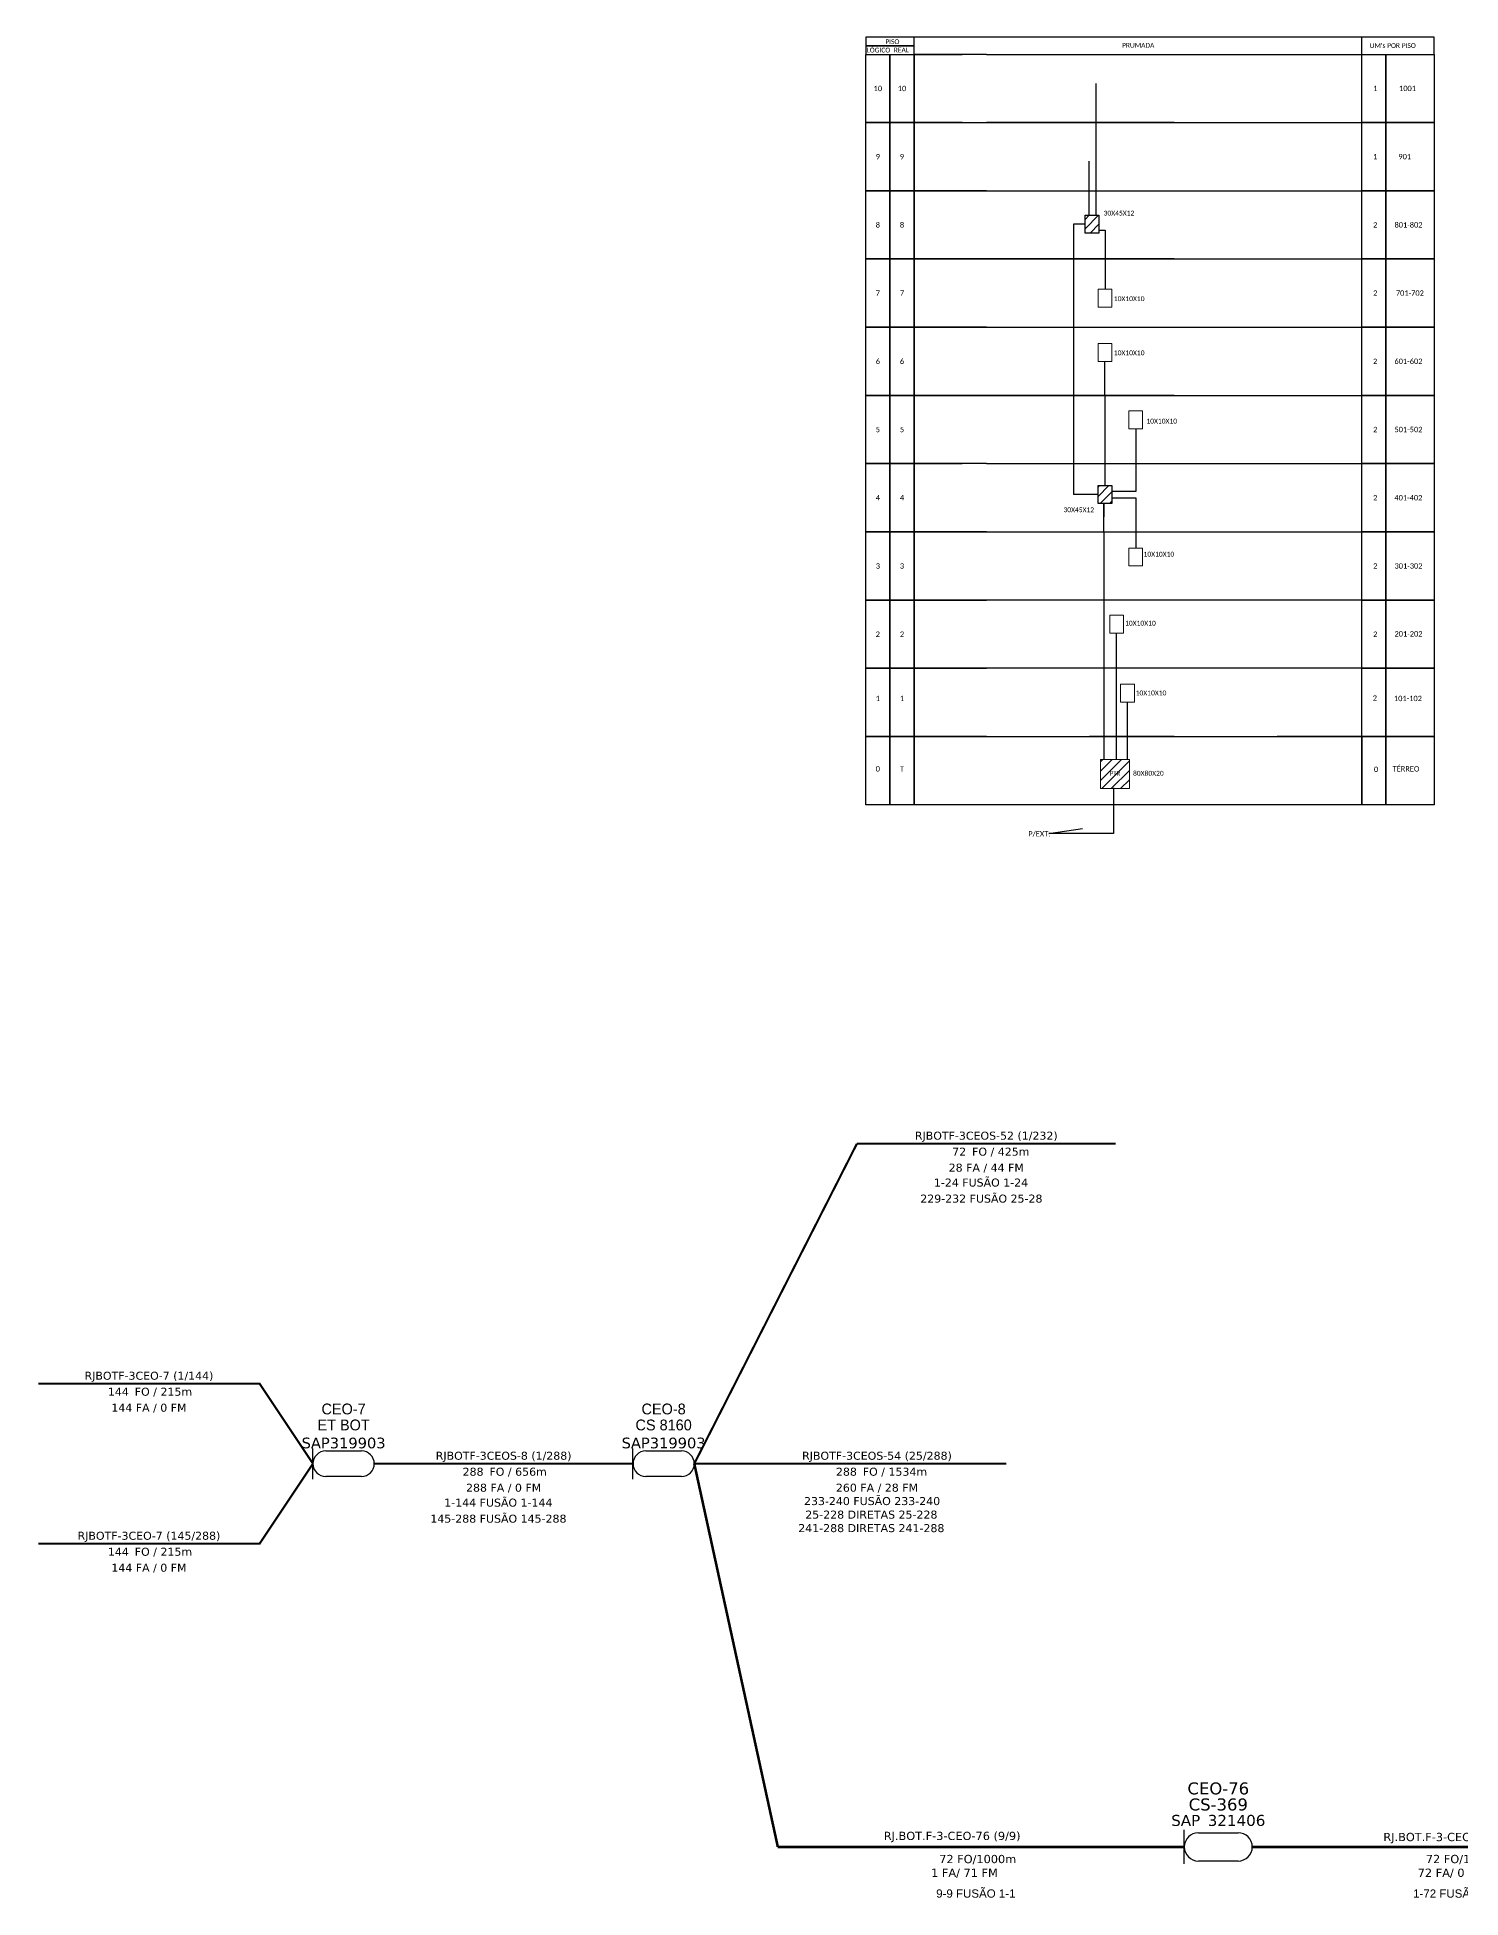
# Model space of a CAD drawing. Header units: millimetres. Extents: x 617751 to 636088, y 68402 to 77988.
# Drawn here: x 635519.9 to 635822.5, y 71635.4 to 72031 of the extents above; entities that cross this region are included whole.
import ezdxf
from ezdxf.enums import TextEntityAlignment as Align

# ---------------------------------------------------------------- set-up
doc = ezdxf.new("R2010")
doc.units = ezdxf.units.MM
doc.header["$LTSCALE"] = 3
doc.header["$MEASUREMENT"] = 0
for name, color, linetype in [('20.4-CEOS', 1, 'Continuous'), ('CAP a Instalar', 1, 'Continuous'), ('CD a instalar', 1, 'Continuous'), ('CEO', 1, 'Continuous'), ('CEOS', 1, 'Continuous')]:
    doc.layers.add(name, color=color, linetype=linetype)
doc.layers.add('Texto_Cabos', color=1, linetype='Continuous', lineweight=20)
doc.styles.add('ARIAL', font='arial.ttf')
doc.styles.add('siredit', font='verdana.ttf')
doc.styles.get("Standard").update_dxf_attribs({"font": 'arial.ttf'})
doc.styles.add('Style-font000', font='font000.shx')
doc.styles.add('WMF-Calibri0', font='CALIBRI.TTF')

msp = doc.modelspace()

# ---------------------------------------------------------------- hatches: boundary and pattern name
h = msp.add_hatch()
h.set_pattern_fill('ANSI31', color=1, scale=11.25, style=0)
h.set_pattern_definition([(45, (635327.7134, 71632.9815), (-0.994369, 0.994369), [])])
h.paths.add_polyline_path([(635745.41, 71935.63), (635748.34, 71935.63), (635748.34, 71931.81), (635745.41, 71931.81)])
h.paths.add_polyline_path([(635742.65, 71993.14), (635745.59, 71993.14), (635745.59, 71989.32), (635742.65, 71989.32)])
h = msp.add_hatch()
h.set_pattern_fill('ANSI31', color=1, scale=11.25, style=0)
h.set_pattern_definition([(45, (635323.73, 71661.5212), (-0.994369, 0.994369), [])])
h.paths.add_polyline_path([(635745.93, 71877.4), (635752.09, 71877.4), (635752.09, 71871.24), (635745.93, 71871.24)])
h.paths.add_polyline_path([(635747.72, 71873.76), (635750.37, 71873.76), (635750.37, 71875.11), (635747.72, 71875.11)], flags=24)

# ---------------------------------------------------------------- linework, layer by layer
for p, q in [((635776.95, 72030.96), (635706.29, 72030.96)), ((635761.57, 72030.96), (635761.57, 72030.96)), ((635816.85, 72030.96), (635761.57, 72030.96)), ((635816.85, 72027.31), (635816.85, 72030.96)), ((635721.67, 72027.31), (635776.95, 72027.31)), ((635721.67, 72027.31), (635776.95, 72027.31)), ((635761.57, 72027.31), (635816.85, 72027.31)), ((635761.57, 72027.31), (635816.85, 72027.31)), ((635721.67, 72012.81), (635801.48, 72012.81)), ((635721.67, 71998.31), (635801.48, 71998.31)), ((635721.67, 71983.81), (635801.48, 71983.81)), ((635721.67, 71969.3), (635801.48, 71969.3)), ((635721.67, 71954.8), (635801.48, 71954.8)), ((635721.67, 71940.3), (635801.48, 71940.3)), ((635721.67, 71925.79), (635801.48, 71925.79)), ((635696.04, 71882.29), (635696.04, 71882.29)), ((635711.42, 71882.29), (635761.58, 71882.29)), ((635711.42, 71882.29), (635743.59, 71882.29)), ((635711.42, 71882.29), (635738.46, 71882.29)), ((635761.58, 71882.29), (635743.59, 71882.29)), ((635751.32, 71882.29), (635778.36, 71882.29)), ((635751.32, 71882.29), (635783.49, 71882.29)), ((635751.32, 71882.29), (635801.48, 71882.29)), ((635801.48, 71882.29), (635783.49, 71882.29))]:
    msp.add_line(p, q)
at = {"color": 0}
for points in [[(635696.04, 72029.13), (635706.29, 72029.13), (635706.29, 72030.96), (635696.04, 72030.96)], [(635696.04, 72027.31), (635706.29, 72027.31), (635706.29, 72029.13), (635696.04, 72029.13)]]:
    msp.add_lwpolyline(points, close=True, dxfattribs=at)
for points in [[(635706.29, 72027.31), (635706.29, 72030.96)], [(635801.47, 72027.31), (635801.47, 72030.96)], [(635721.67, 72027.31), (635706.29, 72027.31)], [(635716.54, 72012.81), (635706.29, 72012.81), (635706.29, 72027.31), (635716.54, 72027.31)], [(635721.67, 72027.31), (635761.58, 72027.31)], [(635745.01, 71993.14), (635745.01, 72021.09)], [(635716.54, 71998.31), (635706.29, 71998.31), (635706.29, 72012.81), (635716.54, 72012.81)], [(635716.54, 72012.81), (635721.67, 72012.81)], [(635761.58, 72012.81), (635721.67, 72012.81)], [(635743.54, 71993.21), (635743.54, 72004.59)], [(635745.01, 71993.21), (635745.01, 72004.59)], [(635716.54, 71983.81), (635706.29, 71983.81), (635706.29, 71998.31), (635716.54, 71998.31)], [(635721.67, 71998.31), (635716.54, 71998.31)], [(635716.54, 71998.31), (635721.67, 71998.31)], [(635721.67, 71998.31), (635761.58, 71998.31)], [(635745.59, 71989.92), (635746.96, 71989.92)], [(635746.96, 71989.92), (635746.96, 71977.37)], [(635716.54, 71969.3), (635706.29, 71969.3), (635706.29, 71983.81), (635716.54, 71983.81)], [(635721.67, 71983.81), (635716.54, 71983.81)], [(635716.54, 71983.81), (635721.67, 71983.81)], [(635761.58, 71983.81), (635721.67, 71983.81)], [(635716.54, 71954.8), (635706.29, 71954.8), (635706.29, 71969.3), (635716.54, 71969.3)], [(635721.67, 71969.3), (635716.54, 71969.3)], [(635716.54, 71969.3), (635721.67, 71969.3)], [(635721.67, 71969.3), (635761.58, 71969.3)], [(635746.87, 71954.8), (635746.87, 71962.04)], [(635716.54, 71940.3), (635706.29, 71940.3), (635706.29, 71954.8), (635716.54, 71954.8)], [(635721.67, 71954.8), (635716.54, 71954.8)], [(635716.54, 71954.8), (635721.67, 71954.8)], [(635761.58, 71954.8), (635721.67, 71954.8)], [(635746.87, 71954.8), (635746.87, 71935.63)], [(635753.51, 71934.44), (635753.51, 71947.68)], [(635716.54, 71925.79), (635706.29, 71925.79), (635706.29, 71940.3), (635716.54, 71940.3)], [(635721.67, 71940.3), (635716.54, 71940.3)], [(635748.34, 71934.44), (635753.51, 71934.44)], [(635746.98, 71931.81), (635746.64, 71931.81), (635746.64, 71929)], [(635748.34, 71933.02), (635753.43, 71933.02)], [(635753.43, 71933.02), (635753.43, 71922.36)], [(635716.54, 71911.29), (635706.29, 71911.29), (635706.29, 71925.79), (635716.54, 71925.79)], [(635721.67, 71925.79), (635716.54, 71925.79)], [(635716.54, 71925.79), (635721.67, 71925.79)], [(635716.54, 71896.79), (635706.29, 71896.79), (635706.29, 71911.29), (635716.54, 71911.29)], [(635721.67, 71911.29), (635716.54, 71911.29)], [(635716.54, 71911.29), (635721.67, 71911.29)], [(635761.57, 71911.29), (635731.92, 71911.29)], [(635749.31, 71877.4), (635749.31, 71904.28)], [(635716.54, 71882.29), (635706.29, 71882.29), (635706.29, 71896.79), (635716.54, 71896.79)], [(635721.67, 71896.79), (635716.54, 71896.79)], [(635716.54, 71896.79), (635721.67, 71896.79)], [(635801.48, 71896.79), (635721.67, 71896.79)], [(635751.67, 71877.4), (635751.67, 71889.6)], [(635716.54, 71867.78), (635706.29, 71867.78), (635706.29, 71882.29), (635716.54, 71882.29)], [(635711.42, 71882.29), (635761.58, 71882.29)], [(635721.67, 71882.29), (635716.54, 71882.29)], [(635716.54, 71882.29), (635721.67, 71882.29)], [(635721.67, 71882.29), (635761.58, 71882.29)], [(635751.32, 71882.29), (635801.48, 71882.29)], [(635761.57, 71882.29), (635801.48, 71882.29), (635801.48, 71867.78), (635761.57, 71867.78)], [(635721.67, 71867.78), (635716.54, 71867.78)], [(635761.58, 71867.78), (635721.67, 71867.78)]]:
    msp.add_lwpolyline(points)
for points in [[(635696.04, 72027.31), (635701.16, 72027.31), (635701.16, 72012.81), (635696.04, 72012.81)], [(635701.16, 72027.31), (635706.29, 72027.31), (635706.29, 72012.81), (635701.16, 72012.81)], [(635801.48, 72027.31), (635806.6, 72027.31), (635806.6, 72012.81), (635801.48, 72012.81)], [(635806.6, 72027.31), (635816.85, 72027.31), (635816.85, 72012.81), (635806.6, 72012.81)], [(635696.04, 72012.81), (635701.16, 72012.81), (635701.16, 71998.31), (635696.04, 71998.31)], [(635701.16, 72012.81), (635706.29, 72012.81), (635706.29, 71998.31), (635701.16, 71998.31)], [(635801.48, 72012.81), (635806.6, 72012.81), (635806.6, 71998.31), (635801.48, 71998.31)], [(635806.6, 72012.81), (635816.85, 72012.81), (635816.85, 71998.31), (635806.6, 71998.31)], [(635696.04, 71998.31), (635701.16, 71998.31), (635701.16, 71983.81), (635696.04, 71983.81)], [(635701.16, 71998.31), (635706.29, 71998.31), (635706.29, 71983.81), (635701.16, 71983.81)], [(635801.48, 71998.31), (635806.6, 71998.31), (635806.6, 71983.81), (635801.48, 71983.81)], [(635806.6, 71998.31), (635816.85, 71998.31), (635816.85, 71983.81), (635806.6, 71983.81)], [(635696.04, 71983.81), (635701.16, 71983.81), (635701.16, 71969.3), (635696.04, 71969.3)], [(635701.16, 71983.81), (635706.29, 71983.81), (635706.29, 71969.3), (635701.16, 71969.3)], [(635801.48, 71983.81), (635806.6, 71983.81), (635806.6, 71969.3), (635801.48, 71969.3)], [(635806.6, 71983.81), (635816.85, 71983.81), (635816.85, 71969.3), (635806.6, 71969.3)], [(635696.04, 71969.3), (635701.16, 71969.3), (635701.16, 71954.8), (635696.04, 71954.8)], [(635701.16, 71969.3), (635706.29, 71969.3), (635706.29, 71954.8), (635701.16, 71954.8)], [(635801.48, 71969.3), (635806.6, 71969.3), (635806.6, 71954.8), (635801.48, 71954.8)], [(635806.6, 71969.3), (635816.85, 71969.3), (635816.85, 71954.8), (635806.6, 71954.8)], [(635696.04, 71954.8), (635701.16, 71954.8), (635701.16, 71940.3), (635696.04, 71940.3)], [(635701.16, 71954.8), (635706.29, 71954.8), (635706.29, 71940.3), (635701.16, 71940.3)], [(635801.48, 71954.8), (635806.6, 71954.8), (635806.6, 71940.3), (635801.48, 71940.3)], [(635806.6, 71954.8), (635816.85, 71954.8), (635816.85, 71940.3), (635806.6, 71940.3)], [(635696.04, 71940.3), (635701.16, 71940.3), (635701.16, 71925.79), (635696.04, 71925.79)], [(635701.16, 71940.3), (635706.29, 71940.3), (635706.29, 71925.79), (635701.16, 71925.79)], [(635801.48, 71940.3), (635806.6, 71940.3), (635806.6, 71925.79), (635801.48, 71925.79)], [(635806.6, 71940.3), (635816.85, 71940.3), (635816.85, 71925.79), (635806.6, 71925.79)], [(635696.04, 71925.79), (635701.16, 71925.79), (635701.16, 71911.29), (635696.04, 71911.29)], [(635701.16, 71925.79), (635706.29, 71925.79), (635706.29, 71911.29), (635701.16, 71911.29)], [(635801.48, 71925.79), (635806.6, 71925.79), (635806.6, 71911.29), (635801.48, 71911.29)], [(635806.6, 71925.79), (635816.85, 71925.79), (635816.85, 71911.29), (635806.6, 71911.29)], [(635696.04, 71911.29), (635701.16, 71911.29), (635701.16, 71896.79), (635696.04, 71896.79)], [(635701.16, 71911.29), (635706.29, 71911.29), (635706.29, 71896.79), (635701.16, 71896.79)], [(635801.48, 71911.29), (635806.6, 71911.29), (635806.6, 71896.79), (635801.48, 71896.79)], [(635806.6, 71911.29), (635816.85, 71911.29), (635816.85, 71896.79), (635806.6, 71896.79)], [(635696.04, 71896.79), (635701.16, 71896.79), (635701.16, 71882.29), (635696.04, 71882.29)], [(635701.16, 71896.79), (635706.29, 71896.79), (635706.29, 71882.29), (635701.16, 71882.29)], [(635801.48, 71896.79), (635806.6, 71896.79), (635806.6, 71882.29), (635801.48, 71882.29)], [(635806.6, 71896.79), (635816.85, 71896.79), (635816.85, 71882.29), (635806.6, 71882.29)], [(635696.04, 71882.29), (635701.16, 71882.29), (635701.16, 71867.78), (635696.04, 71867.78)], [(635701.16, 71882.29), (635706.29, 71882.29), (635706.29, 71867.78), (635701.16, 71867.78)], [(635801.48, 71882.29), (635806.6, 71882.29), (635806.6, 71867.78), (635801.48, 71867.78)], [(635806.6, 71882.29), (635816.85, 71882.29), (635816.85, 71867.78), (635806.6, 71867.78)]]:
    msp.add_lwpolyline(points, close=True)
at = {"color": 3}
for points in [[(635742.65, 71991.23), (635740.2, 71991.23), (635740.2, 71933.72)], [(635745.59, 71989.92), (635746.96, 71989.92)], [(635745.41, 71933.72), (635740.2, 71933.72)], [(635746.64, 71925.79), (635746.64, 71931.81)], [(635746.64, 71925.79), (635746.64, 71877.4)]]:
    msp.add_lwpolyline(points, dxfattribs=at)
at = {"color": 1}
for points in [[(635742.65, 71993.14), (635745.59, 71993.14), (635745.59, 71989.32), (635742.65, 71989.32)], [(635745.41, 71935.63), (635748.34, 71935.63), (635748.34, 71931.81), (635745.41, 71931.81)]]:
    msp.add_lwpolyline(points, close=True, dxfattribs=at)
at = {"color": 0, "lineweight": 0}
for points in [[(635745.41, 71977.37), (635748.34, 71977.37), (635748.34, 71973.55), (635745.41, 71973.55)], [(635745.41, 71965.86), (635748.34, 71965.86), (635748.34, 71962.04), (635745.41, 71962.04)], [(635751.97, 71951.5), (635754.9, 71951.5), (635754.9, 71947.68), (635751.97, 71947.68)], [(635751.97, 71922.36), (635754.9, 71922.36), (635754.9, 71918.54), (635751.97, 71918.54)], [(635747.92, 71908.1), (635750.86, 71908.1), (635750.86, 71904.28), (635747.92, 71904.28)], [(635750.2, 71893.41), (635753.14, 71893.41), (635753.14, 71889.59), (635750.2, 71889.59)]]:
    msp.add_lwpolyline(points, close=True, dxfattribs=at)
at = {"color": 7}
for points in [[(635731.92, 71911.29), (635721.67, 71911.29)], [(635801.48, 71911.29), (635746.87, 71911.29)]]:
    msp.add_lwpolyline(points, dxfattribs=at)
at = {"color": 1, "lineweight": 0}
msp.add_lwpolyline([(635745.93, 71877.4), (635752.09, 71877.4), (635752.09, 71871.24), (635745.93, 71871.24)], close=True, dxfattribs=at)
at = {"color": 1}
for points in [[(635748.73, 71871.37), (635748.73, 71861.68), (635734.95, 71861.68)], [(635734.95, 71861.68), (635742.08, 71862.72)]]:
    msp.add_lwpolyline(points, dxfattribs=at)
at = {"layer": '20.4-CEOS', "color": 1}
for p, q in [((635763.75, 71642.61), (635763.75, 71649.86)), ((635766.76, 71649.24), (635775.2, 71649.24)), ((635775.2, 71643.22), (635766.76, 71643.22))]:
    msp.add_line(p, q, dxfattribs=at)
for centre, major_axis, start_param, end_param in [((635766.76, 71646.23), (-2.13, 2.13), -0.785398, 2.356194), ((635775.2, 71646.23), (2.13, 2.13), 3.926991, 7.068583)]:
    msp.add_ellipse(centre, major_axis=major_axis, ratio=1, start_param=start_param, end_param=end_param, dxfattribs=at)
at = {"layer": 'CAP a Instalar', "color": 1, "ltscale": 7, "const_width": 0.545}
for points in [[(635659.57, 71727.69), (635677.33, 71646.23)], [(635677.33, 71646.23), (635763.75, 71646.23)], [(635778.21, 71646.23), (635867.21, 71646.23)]]:
    msp.add_lwpolyline(points, dxfattribs=at)
at = {"layer": 'CD a instalar', "color": 0, "linetype": 'Continuous', "const_width": 0.454}
for points in [[(635659.57, 71727.69), (635694.15, 71795.73)], [(635694.15, 71795.73), (635749.15, 71795.73)], [(635578.49, 71727.69), (635567.15, 71744.7), (635520.09, 71744.7)], [(635578.49, 71727.69), (635567.15, 71710.68), (635520.09, 71710.68)], [(635591.53, 71727.69), (635646.53, 71727.69)], [(635659.57, 71727.69), (635725.91, 71727.69)]]:
    msp.add_lwpolyline(points, dxfattribs=at)
at = {"layer": 'CEO', "color": 0}
for p, q in [((635581.21, 71730.4), (635588.82, 71730.4)), ((635588.82, 71724.98), (635581.21, 71724.98))]:
    msp.add_line(p, q, dxfattribs=at)
at = {"layer": 'CEO', "color": 5}
for p, q in [((635649.25, 71730.4), (635656.86, 71730.4)), ((635656.86, 71724.98), (635649.25, 71724.98))]:
    msp.add_line(p, q, dxfattribs=at)
at = {"layer": 'CEO', "color": 0}
msp.add_lwpolyline([(635578.49, 71724.42), (635578.49, 71730.96)], dxfattribs=at)
at = {"layer": 'CEO', "color": 5}
msp.add_lwpolyline([(635646.53, 71724.42), (635646.53, 71730.96)], dxfattribs=at)
at = {"layer": 'CEO', "color": 0}
for centre, start, end in [((635581.21, 71727.69), 90, 270), ((635588.82, 71727.69), 270, 90)]:
    msp.add_arc(centre, 2.71, start, end, dxfattribs=at)
at = {"layer": 'CEO', "color": 5}
for centre, start, end in [((635649.25, 71727.69), 90, 270), ((635656.86, 71727.69), 270, 90)]:
    msp.add_arc(centre, 2.71, start, end, dxfattribs=at)

# ---------------------------------------------------------------- texts
at = {"color": 0, "style": 'WMF-Calibri0'}
for s, height, p in [('  LÓGICO', 1.019, (635695.49, 72027.71)), ('     PISO', 1.019, (635698.39, 72029.49)), ('PRUMADA', 1.019, (635750.51, 72028.72)), ("UM's POR PISO", 1.0187, (635803.17, 72028.67)), ('    REAL', 1.019, (635700.55, 72027.73))]:
    msp.add_text(s, height=height, dxfattribs=at).set_placement(p)
at = {"color": 7, "linetype": 'Continuous', "style": 'WMF-Calibri0'}
for s, p in [('1001 ', (635809.41, 72019.5)), ('901', (635809.28, 72005)), ('801-802', (635808.45, 71990.49)), ('701-702', (635808.74, 71975.99)), ('601-602', (635808.44, 71961.49)), ('501-502', (635808.44, 71946.99)), ('-', (635811.28, 71946.99)), ('401-402', (635808.42, 71932.48)), ('301-302', (635808.45, 71917.98)), ('201-202', (635808.45, 71903.55)), ('2', (635803.82, 71889.89))]:
    msp.add_text(s, height=1.14, dxfattribs=at).set_placement(p)
at = {"style": 'WMF-Calibri0'}
for s, height, p in [('30X45X12', 1.026, (635746.6, 71993.05)), ('10X10X10', 1.026, (635748.77, 71974.85)), ('10X10X10', 1.026, (635748.77, 71963.34)), ('10X10X10', 1.026, (635755.69, 71948.83)), ('30X45X12', 1.026, (635738.06, 71929.98)), ('10X10X10', 1.026, (635755.09, 71920.54)), ('10X10X10', 1.026, (635751.16, 71905.87)), ('10X10X10', 1.026, (635753.42, 71891.04)), ('PTR', 0.903, (635747.94, 71873.99)), ('80X80X20', 1.026, (635752.85, 71873.96))]:
    msp.add_text(s, height=height, dxfattribs=at).set_placement(p)
at = {"color": 1, "linetype": 'Continuous', "style": 'ARIAL'}
for s, p in [('9-9 FUSÃO 1-1', (635711, 71635.44)), ('1-72 FUSÃO 1-72', (635812.4, 71635.44))]:
    msp.add_text(s, height=1.752, dxfattribs=at).set_placement(p)
at = {"color": 1, "linetype": 'Continuous', "char_height": 1.752, "width": 54.5384, "attachment_point": 1}
for s, insert in [('{\\fVerdana|b0|i0|c0|p34;\\P\\pi17;  72 FO/1000m\\P\\pi0;                      1 FA/ 71 FM\\P                 }', (635693.12, 71647.45)), ('{\\fVerdana|b0|i0|c0|p34;\\P\\pi17;  72 FO/1000m\\P\\pi0;                      72 FA/ 0 FM\\P                 }', (635796.58, 71647.45))]:
    msp.add_mtext(s, dxfattribs=dict(at, insert=insert))
at = {"color": 7, "linetype": 'Continuous', "style": 'WMF-Calibri0', "flags": 12}
for tag, text, p in [('10', 'XX', (635698.6, 72020.06)), ('10', 'XX', (635703.73, 72020.06)), ('1', '1', (635804.35, 72020.06)), ('9', 'XX', (635698.6, 72005.56)), ('9', 'XX', (635703.73, 72005.56)), ('1', 'XX', (635804.35, 72005.56)), ('8', 'XX', (635698.6, 71991.06)), ('8', '8', (635703.73, 71991.06)), ('2', 'XX', (635804.35, 71991.06)), ('7', 'XX', (635698.6, 71976.55)), ('7', 'XX', (635703.73, 71976.55)), ('2', '1', (635804.35, 71976.55)), ('6', 'XX', (635698.6, 71962.05)), ('6', 'XX', (635703.73, 71962.05)), ('2', 'XX', (635804.33, 71962.05)), ('5', 'XX', (635698.6, 71947.55)), ('5', '5', (635703.73, 71947.55)), ('2', 'XX', (635804.35, 71947.55)), ('4', 'XX', (635698.6, 71933.05)), ('4', 'XX', (635703.73, 71933.05)), ('2', 'XX', (635804.35, 71933.05)), ('3', 'XX', (635698.6, 71918.54)), ('3', 'XX', (635703.73, 71918.54)), ('2', 'XX', (635804.35, 71918.54)), ('2', 'XX', (635698.6, 71904.04)), ('2', 'XX', (635703.73, 71904.04)), ('2', 'XX', (635804.35, 71904.04)), ('1', 'XX', (635698.6, 71890.38)), ('1', '1', (635703.73, 71890.38)), ('101-102', '', (635811.3, 71890.38)), ('0', 'XX', (635698.6, 71875.41)), ('T', 'XX', (635703.73, 71875.41)), ('0', 'XX', (635804.52, 71875.31)), ('TÉRREO', 'XX', (635810.89, 71875.42)), ('P/EXT.', 'XX', (635732.93, 71861.61))]:
    msp.add_attdef(tag, text=text, height=1.14, dxfattribs=at).set_placement(p, align=Align.MIDDLE_CENTER)
at = {"layer": '20.4-CEOS', "color": 1, "style": 'siredit'}
for tag, text, p in [('CEO-76', 'CEOSXXX', (635770.98, 71659.94)), ('CS-369', 'CS-XXXX', (635770.98, 71656.53))]:
    msp.add_attdef(tag, text=text, height=2.549, dxfattribs=at).set_placement(p, align=Align.TOP_CENTER)
at = {"layer": 'CD a instalar', "color": 1, "linetype": 'Continuous', "char_height": 1.752, "attachment_point": 1}
for s, insert, width in [('{\\fVerdana|b0|i0|c0|p34;\\P             RJ.BOT.F-3-CEO-76 (9/9)}', (635689.92, 71652.37), 89.0568), ('{\\fVerdana|b0|i0|c0|p34;RJ.BOT.F-3-CEO-77 (9/9)}', (635806.07, 71649.21), 76.6993)]:
    msp.add_mtext(s, dxfattribs=dict(at, insert=insert, width=width))
at = {"layer": 'CEO', "color": 0, "linetype": 'Continuous'}
for s, height, style, p in [('CEO-7', 2.299, 'Style-font000', (635585.01, 71739.33)), ('ET BOT', 2.299, 'Style-font000', (635585.01, 71735.93)), ('SAP319903', 2.268, 'siredit', (635585.01, 71732.1))]:
    msp.add_text(s, height=height, dxfattribs=dict(at, style=style)).set_placement(p, align=Align.MIDDLE_CENTER)
at = {"layer": 'CEO', "color": 5, "linetype": 'Continuous'}
for s, height, style, p in [('CEO-8', 2.299, 'Style-font000', (635653.05, 71739.33)), ('CS 8160', 2.299, 'Style-font000', (635653.05, 71735.93)), ('SAP319903', 2.268, 'siredit', (635653.05, 71732.1))]:
    msp.add_text(s, height=height, rotation=360, dxfattribs=dict(at, style=style)).set_placement(p, align=Align.MIDDLE_CENTER)
at = {"layer": 'CEOS', "color": 1, "style": 'siredit'}
for tag, p in [('SAP', (635764.05, 71651.86)), ('321406', (635774.86, 71651.86))]:
    msp.add_attdef(tag, text='', height=2.34, dxfattribs=at).set_placement(p, align=Align.MIDDLE_CENTER)
at = {"layer": 'Texto_Cabos', "color": 0, "linetype": 'Continuous', "style": 'siredit'}
for s, p in [('RJBOTF-3CEOS-52 (1/232)', (635721.65, 71797.43)), ('28 FA / 44 FM', (635721.65, 71790.63)), ('RJBOTF-3CEO-7 (1/144)', (635543.62, 71746.4)), ('144 FA / 0 FM', (635543.62, 71739.6)), ('RJBOTF-3CEOS-8 (1/288)', (635619.03, 71729.39)), ('RJBOTF-3CEOS-54 (25/288)', (635698.41, 71729.39)), ('288 FA / 0 FM', (635619.03, 71722.59)), ('260 FA / 28 FM', (635698.41, 71722.59)), ('RJBOTF-3CEO-7 (145/288)', (635543.62, 71712.38)), ('144 FA / 0 FM', (635543.62, 71705.58))]:
    msp.add_text(s, height=1.701, dxfattribs=at).set_placement(p, align=Align.MIDDLE_CENTER)
for s, p in [('72', (635717.37, 71794.03)), ('144', (635539.35, 71743)), ('288', (635614.76, 71725.99)), ('288', (635694.14, 71725.99)), ('144', (635539.35, 71708.98))]:
    msp.add_text(s, height=1.701, dxfattribs=at).set_placement(p, align=Align.MIDDLE_RIGHT)
at = {"layer": 'Texto_Cabos', "color": 0, "style": 'siredit'}
for p in [(635723.34, 71794.03), (635545.31, 71743), (635620.72, 71725.99), (635700.1, 71725.99), (635545.31, 71708.98)]:
    msp.add_text('FO /', height=1.701, dxfattribs=at).set_placement(p, align=Align.MIDDLE_RIGHT)
at = {"layer": 'Texto_Cabos', "color": 0, "linetype": 'Continuous', "style": 'siredit'}
for s, p in [('425m', (635724.09, 71794.03)), ('215m', (635546.07, 71743)), ('656m', (635621.48, 71725.99)), ('1534m', (635700.86, 71725.99)), ('215m', (635546.07, 71708.98))]:
    msp.add_text(s, height=1.701, dxfattribs=at).set_placement(p, align=Align.MIDDLE_LEFT)
for s, p in [('1-24 FUSÃO 1-24', (635710.51, 71786.61)), ('229-232 FUSÃO 25-28', (635707.62, 71783.2)), ('1-144 FUSÃO 1-144', (635606.41, 71718.57)), ('233-240 FUSÃO 233-240', (635682.9, 71718.9)), ('145-288 FUSÃO 145-288', (635603.45, 71715.16)), ('25-228 DIRETAS 25-228', (635683.17, 71716.02)), ('241-288 DIRETAS 241-288', (635681.68, 71713.15))]:
    msp.add_text(s, height=1.701, dxfattribs=at).set_placement(p)

doc.saveas('drawing.dxf')
